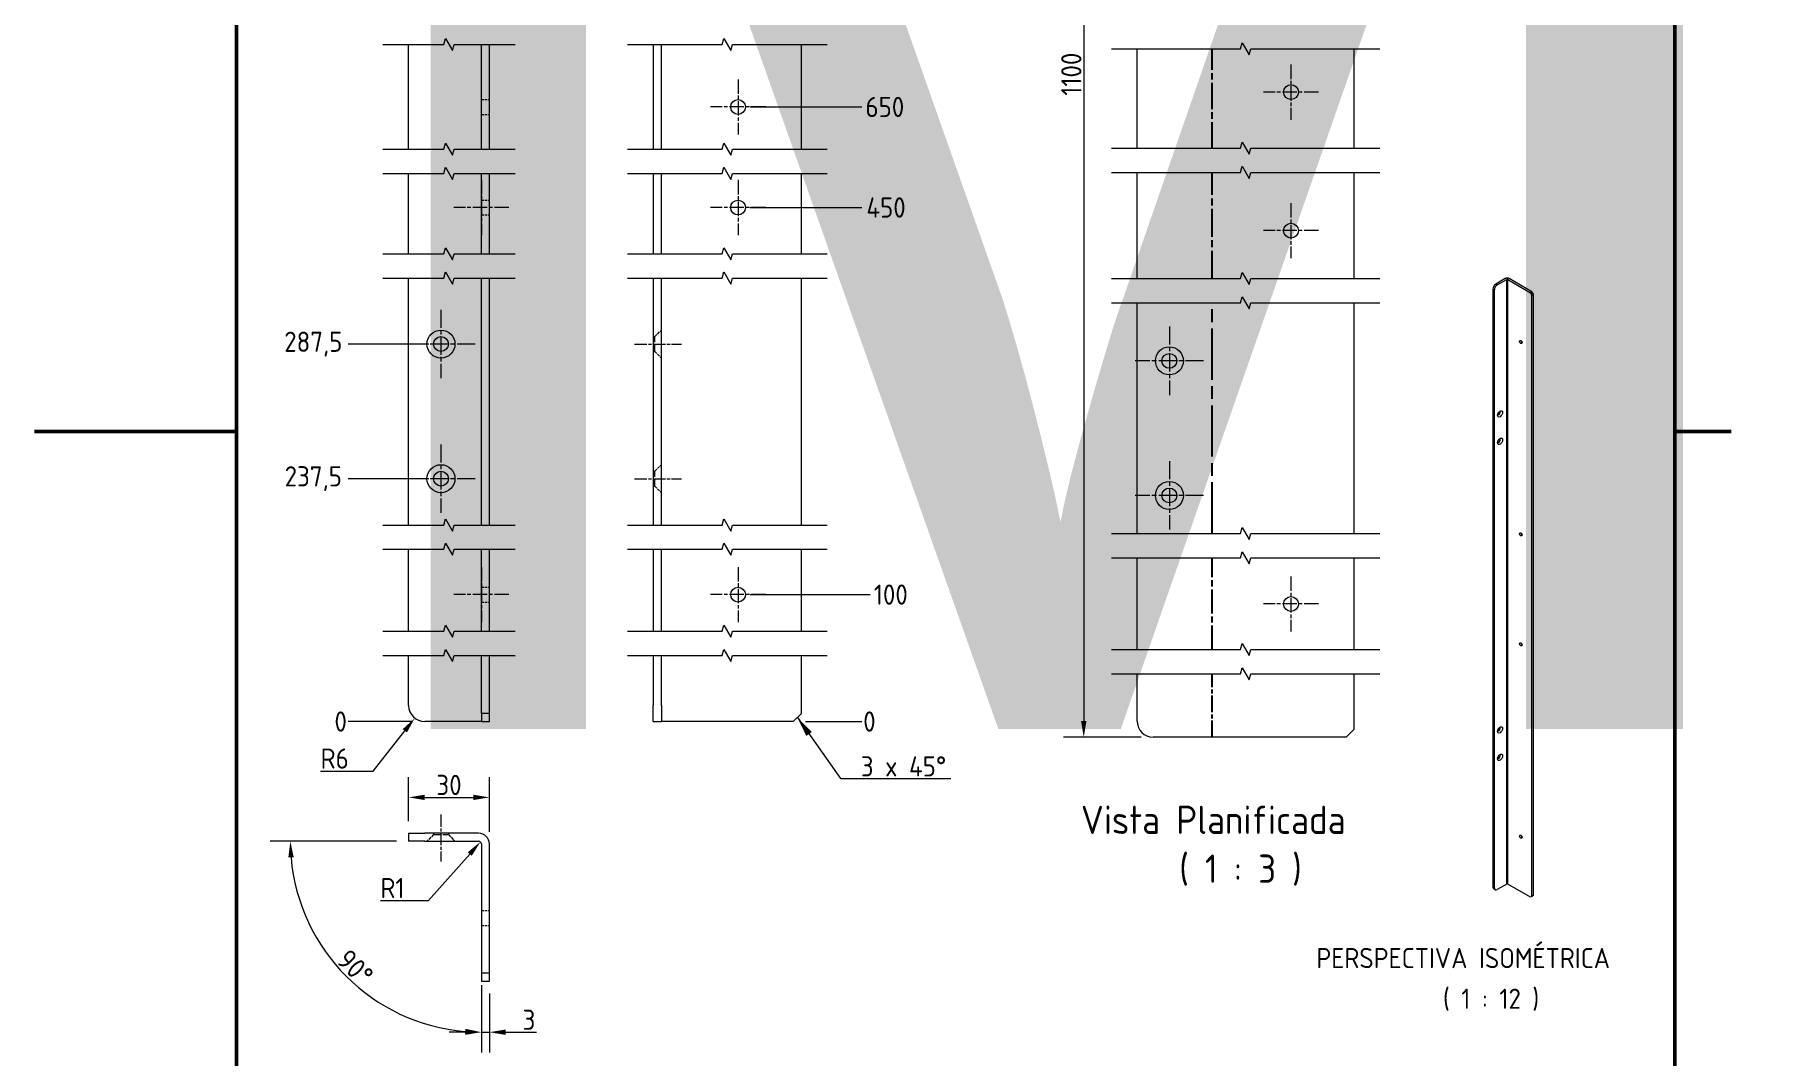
# Model space of a CAD drawing. Header units: millimetres. Extents: x 0 to 2286, y -63 to 1179.
# Drawn here: x 0 to 213.7, y 71.1 to 197.7 of the extents above; entities that cross this region are included whole.
import ezdxf
from ezdxf.enums import TextEntityAlignment as Align

# ---------------------------------------------------------------- set-up
doc = ezdxf.new("R2018")
doc.units = ezdxf.units.MM
doc.linetypes.add('CHAIN', pattern=[0.3543, 0.2362, -0.0295, 0.0591, -0.0295])
doc.linetypes.add('DASHED', pattern=[0.2068, 0.1655, -0.0413])
for name, color, linetype, lineweight, true_color in [('Borda A3_A4 (ABNT)', 7, 'Continuous', 50, 0x800000), ('Dimensão (ABNT)', 1, 'Continuous', 18, 0xff0000), ('Linha Corte (ABNT)', 1, 'Continuous', 18, 0xff0000), ('Símbolo (ABNT)', 1, 'Continuous', 18, 0xff0000)]:
    doc.layers.add(name, color=color, linetype=linetype, lineweight=lineweight, true_color=true_color)
for name, color, linetype, lineweight in [('Borda Título (ABNT)', 7, 'Continuous', 50), ('Hidden (ABNT)', 7, 'DASHED', 18), ('Linha de centro (ISO)', 7, 'CHAIN', 9), ('Linha de centro curva (ISO)', 7, 'CHAIN', 25), ('Marca de centro (ISO)', 7, 'Continuous', 9), ('Note (ABNT)', 7, 'Continuous', 18), ('Visible (ABNT)', 7, 'Continuous', 13)]:
    doc.layers.add(name, color=color, linetype=linetype, lineweight=lineweight)
doc.styles.get("Standard").update_dxf_attribs({"font": ''})
doc.styles.add('Texto 2.50 (ABNT)', font='isocp_IV50.ttf')
doc.styles.add('Texto 3.50 (ABNT)', font='isocp_IV50.ttf')
doc.styles.get('Standard').set_extended_font_data('ISOCP_IV50', italic=True)
doc.dimstyles.new('Padrão (ABNT)', dxfattribs={"dimtxt": 2.5, "dimasz": 2, "dimexe": 2.5, "dimexo": 1.5, "dimgap": 0.25, "dimtad": 1, "dimtoh": 1, "dimtxsty": 'Texto 2.50 (ABNT)', "dimcen": 0.09, "dimdle": 7.5, "dimclrd": 256, "dimclre": 256, "dimclrt": 7, "dimazin": 2, "dimtfac": 0.5, "dimtmove": 0, "dimatfit": 3, "dimfxl": 0, "dimtolj": 1, "dimtzin": 0, "dimlwd": -1, "dimlwe": -1, "dimarcsym": 0})
doc.dimstyles.new('Padrão (ABNT)$7', dxfattribs={"dimtxt": 2.5, "dimasz": 2.5, "dimexe": 2.5, "dimexo": 1.5, "dimgap": 0.25, "dimtad": 1, "dimtoh": 1, "dimtxsty": 'Texto 2.50 (ABNT)', "dimcen": 0.09, "dimdle": 7.5, "dimclrd": 256, "dimclre": 256, "dimclrt": 7, "dimazin": 2, "dimtfac": 0.5, "dimtmove": 0, "dimatfit": 3, "dimfxl": 0, "dimtolj": 1, "dimtzin": 0, "dimlwd": -1, "dimlwe": -1, "dimarcsym": 0})

# ---------------------------------------------------------------- blocks, each defined once
blk = doc.blocks.new('Bordas A4 ABNT')
at = {"layer": 'Borda A3_A4 (ABNT)'}
for p, q in [((25, 7), (25, 290)), ((203, 290), (203, 7)), ((0, 148.5), (25, 148.5)), ((210, 148.5), (203, 148.5))]:
    blk.add_line(p, q, dxfattribs=at)
at = {"layer": 'Borda Título (ABNT)', "color": 7, "lineweight": 30, "flags": 104}
blk.add_attdef('NÚMERO_DA_PEÇA', text='', height=5, dxfattribs=at).set_placement((30, 285), align=Align.MIDDLE_LEFT)
blk = doc.blocks.new('*D8')
at = {"layer": 'Defpoints', "color": 0, "transparency": 16777216}
for p in [(48.3, 114.61), (47.06, 113.03)]:
    blk.add_point(p, dxfattribs=at)
at = {"layer": 'Dimensão (ABNT)', "transparency": 16777216}
for p, q in [((41.9, 106.48), (45.83, 111.46)), ((35.4, 106.48), (41.9, 106.48))]:
    blk.add_line(p, q, dxfattribs=at)
blk.add_solid([(45.57, 111.67), (46.09, 111.26), (47.06, 113.03)], dxfattribs=at)
at = {"layer": 'Dimensão (ABNT)', "color": 7, "transparency": 16777216, "insert": (37.15, 108.03), "char_height": 2.5, "attachment_point": 5, "style": 'Texto 2.50 (ABNT)'}
blk.add_mtext('\\A1;R6', dxfattribs=at)
blk = doc.blocks.new('*D9')
at = {"layer": 'Defpoints', "color": 0, "transparency": 16777216}
for p in [(38.8, 142.68), (50.3, 142.68), (46.3, -1.7)]:
    blk.add_point(p, dxfattribs=at)
at = {"layer": 'Dimensão (ABNT)', "transparency": 16777216}
blk.add_line((48.8, 142.68), (38.8, 142.68), dxfattribs=at)
at = {"layer": 'Dimensão (ABNT)', "color": 7, "transparency": 16777216, "insert": (34.5, 142.68), "char_height": 2.5, "attachment_point": 5, "style": 'Texto 2.50 (ABNT)'}
blk.add_mtext('\\A1;237,5', dxfattribs=at)
blk = doc.blocks.new('*D10')
at = {"layer": 'Defpoints', "color": 0, "transparency": 16777216}
for p in [(38.8, 159.34), (50.3, 159.34), (46.3, -1.7)]:
    blk.add_point(p, dxfattribs=at)
at = {"layer": 'Dimensão (ABNT)', "transparency": 16777216}
blk.add_line((48.8, 159.34), (38.8, 159.34), dxfattribs=at)
at = {"layer": 'Dimensão (ABNT)', "color": 7, "transparency": 16777216, "insert": (34.5, 159.34), "char_height": 2.5, "attachment_point": 5, "style": 'Texto 2.50 (ABNT)'}
blk.add_mtext('\\A1;287,5', dxfattribs=at)
blk = doc.blocks.new('*D11')
at = {"layer": 'Defpoints', "color": 0, "transparency": 16777216}
for p in [(38.8, 206.57), (50.3, 206.57), (46.3, -1.7)]:
    blk.add_point(p, dxfattribs=at)
at = {"layer": 'Dimensão (ABNT)', "transparency": 16777216}
blk.add_line((48.8, 206.57), (38.8, 206.57), dxfattribs=at)
at = {"layer": 'Dimensão (ABNT)', "color": 7, "transparency": 16777216, "insert": (34.82, 206.57), "char_height": 2.5, "attachment_point": 5, "style": 'Texto 2.50 (ABNT)'}
blk.add_mtext('\\A1;812,5', dxfattribs=at)
blk = doc.blocks.new('*D12')
at = {"layer": 'Defpoints', "color": 0, "transparency": 16777216}
for p in [(38.8, 223.24), (50.3, 223.24), (46.3, -1.7)]:
    blk.add_point(p, dxfattribs=at)
at = {"layer": 'Dimensão (ABNT)', "transparency": 16777216}
blk.add_line((48.8, 223.24), (38.8, 223.24), dxfattribs=at)
at = {"layer": 'Dimensão (ABNT)', "color": 7, "transparency": 16777216, "insert": (34.54, 223.24), "char_height": 2.5, "attachment_point": 5, "style": 'Texto 2.50 (ABNT)'}
blk.add_mtext('\\A1;862,5', dxfattribs=at)
blk = doc.blocks.new('*D13')
at = {"layer": 'Defpoints', "color": 0, "transparency": 16777216}
for p in [(38.8, 250.66), (48.3, 250.66), (46.3, -1.7)]:
    blk.add_point(p, dxfattribs=at)
at = {"layer": 'Dimensão (ABNT)', "transparency": 16777216}
blk.add_line((46.8, 250.66), (38.8, 250.66), dxfattribs=at)
at = {"layer": 'Dimensão (ABNT)', "color": 7, "transparency": 16777216, "insert": (35.55, 250.66), "char_height": 2.5, "attachment_point": 5, "style": 'Texto 2.50 (ABNT)'}
blk.add_mtext('\\A1;1100', dxfattribs=at)
blk = doc.blocks.new('*D14')
at = {"layer": 'Defpoints', "color": 0, "transparency": 16777216}
for p in [(38.8, 112.61), (48.3, 112.61), (46.3, -1.7)]:
    blk.add_point(p, dxfattribs=at)
at = {"layer": 'Dimensão (ABNT)', "transparency": 16777216}
blk.add_line((46.8, 112.61), (38.8, 112.61), dxfattribs=at)
at = {"layer": 'Dimensão (ABNT)', "color": 7, "transparency": 16777216, "insert": (37.89, 112.61), "char_height": 2.5, "attachment_point": 5, "style": 'Texto 2.50 (ABNT)'}
blk.add_mtext('\\A1;0', dxfattribs=at)
blk = doc.blocks.new('*D15')
at = {"layer": 'Defpoints', "color": 0, "transparency": 16777216}
for p in [(46.3, 258.16), (46.3, 248.66), (46.3, -1.7)]:
    blk.add_point(p, dxfattribs=at)
at = {"layer": 'Dimensão (ABNT)', "transparency": 16777216}
blk.add_line((46.3, 250.16), (46.3, 258.16), dxfattribs=at)
at = {"layer": 'Dimensão (ABNT)', "color": 7, "transparency": 16777216, "insert": (46.3, 259.08), "char_height": 2.5, "attachment_point": 5, "rotation": 90, "style": 'Texto 2.50 (ABNT)'}
blk.add_mtext('\\A1;0', dxfattribs=at)
blk = doc.blocks.new('*D16')
at = {"layer": 'Defpoints', "color": 0, "transparency": 16777216}
for p in [(50.3, 258.16), (50.3, 223.24), (46.3, -1.7)]:
    blk.add_point(p, dxfattribs=at)
at = {"layer": 'Dimensão (ABNT)', "transparency": 16777216}
blk.add_line((50.3, 224.74), (50.3, 258.16), dxfattribs=at)
at = {"layer": 'Dimensão (ABNT)', "color": 7, "transparency": 16777216, "insert": (50.3, 259.77), "char_height": 2.5, "attachment_point": 5, "rotation": 90, "style": 'Texto 2.50 (ABNT)'}
blk.add_mtext('\\A1;12', dxfattribs=at)
blk = doc.blocks.new('*D17')
at = {"layer": 'Defpoints', "color": 0, "transparency": 16777216}
for p in [(56.3, 258.16), (56.3, 249.66), (46.3, -1.7)]:
    blk.add_point(p, dxfattribs=at)
at = {"layer": 'Dimensão (ABNT)', "transparency": 16777216}
blk.add_line((56.3, 251.16), (56.3, 258.16), dxfattribs=at)
at = {"layer": 'Dimensão (ABNT)', "color": 7, "transparency": 16777216, "insert": (56.3, 260.02), "char_height": 2.5, "attachment_point": 5, "rotation": 90, "style": 'Texto 2.50 (ABNT)'}
blk.add_mtext('\\A1;30', dxfattribs=at)
blk = doc.blocks.new('*D18')
at = {"layer": 'Defpoints', "color": 0, "transparency": 16777216}
for p in [(93.91, 112.61), (102.41, 112.61), (76.58, -1.7)]:
    blk.add_point(p, dxfattribs=at)
at = {"layer": 'Dimensão (ABNT)', "transparency": 16777216}
blk.add_line((95.41, 112.61), (102.41, 112.61), dxfattribs=at)
at = {"layer": 'Dimensão (ABNT)', "color": 7, "transparency": 16777216, "insert": (103.33, 112.61), "char_height": 2.5, "attachment_point": 5, "style": 'Texto 2.50 (ABNT)'}
blk.add_mtext('\\A1;0', dxfattribs=at)
blk = doc.blocks.new('*D19')
at = {"layer": 'Defpoints', "color": 0, "transparency": 16777216}
for p in [(87.08, 128.33), (103.41, 128.33), (76.58, -1.7)]:
    blk.add_point(p, dxfattribs=at)
at = {"layer": 'Dimensão (ABNT)', "transparency": 16777216}
blk.add_line((88.58, 128.33), (103.41, 128.33), dxfattribs=at)
at = {"layer": 'Dimensão (ABNT)', "color": 7, "transparency": 16777216, "insert": (105.98, 128.33), "char_height": 2.5, "attachment_point": 5, "style": 'Texto 2.50 (ABNT)'}
blk.add_mtext('\\A1;100', dxfattribs=at)
blk = doc.blocks.new('*D20')
at = {"layer": 'Defpoints', "color": 0, "transparency": 16777216}
for p in [(87.08, 176.25), (102.41, 176.25), (76.58, -1.7)]:
    blk.add_point(p, dxfattribs=at)
at = {"layer": 'Dimensão (ABNT)', "transparency": 16777216}
blk.add_line((88.58, 176.25), (102.41, 176.25), dxfattribs=at)
at = {"layer": 'Dimensão (ABNT)', "color": 7, "transparency": 16777216, "insert": (105.39, 176.25), "char_height": 2.5, "attachment_point": 5, "style": 'Texto 2.50 (ABNT)'}
blk.add_mtext('\\A1;450', dxfattribs=at)
blk = doc.blocks.new('*D21')
at = {"layer": 'Defpoints', "color": 0, "transparency": 16777216}
for p in [(87.08, 236.9), (103.41, 236.9), (76.58, -1.7)]:
    blk.add_point(p, dxfattribs=at)
at = {"layer": 'Dimensão (ABNT)', "transparency": 16777216}
blk.add_line((88.58, 236.9), (103.41, 236.9), dxfattribs=at)
at = {"layer": 'Dimensão (ABNT)', "color": 7, "transparency": 16777216, "insert": (106.93, 236.9), "char_height": 2.5, "attachment_point": 5, "style": 'Texto 2.50 (ABNT)'}
blk.add_mtext('\\A1;1000', dxfattribs=at)
blk = doc.blocks.new('*D22')
at = {"layer": 'Defpoints', "color": 0, "transparency": 16777216}
for p in [(93.91, 250.66), (102.41, 250.66), (76.58, -1.7)]:
    blk.add_point(p, dxfattribs=at)
at = {"layer": 'Dimensão (ABNT)', "transparency": 16777216}
blk.add_line((95.41, 250.66), (102.41, 250.66), dxfattribs=at)
at = {"layer": 'Dimensão (ABNT)', "color": 7, "transparency": 16777216, "insert": (105.66, 250.66), "char_height": 2.5, "attachment_point": 5, "style": 'Texto 2.50 (ABNT)'}
blk.add_mtext('\\A1;1100', dxfattribs=at)
blk = doc.blocks.new('*D23')
at = {"layer": 'Defpoints', "color": 0, "transparency": 16777216}
for p in [(76.58, 258.69), (76.58, 250.66), (76.58, -1.7)]:
    blk.add_point(p, dxfattribs=at)
at = {"layer": 'Dimensão (ABNT)', "transparency": 16777216}
blk.add_line((76.58, 252.16), (76.58, 258.69), dxfattribs=at)
at = {"layer": 'Dimensão (ABNT)', "color": 7, "transparency": 16777216, "insert": (76.58, 259.6), "char_height": 2.5, "attachment_point": 5, "rotation": 90, "style": 'Texto 2.50 (ABNT)'}
blk.add_mtext('\\A1;0', dxfattribs=at)
blk = doc.blocks.new('*D24')
at = {"layer": 'Defpoints', "color": 0, "transparency": 16777216}
for p in [(94.91, 258.16), (94.91, 249.66), (76.58, -1.7)]:
    blk.add_point(p, dxfattribs=at)
at = {"layer": 'Dimensão (ABNT)', "transparency": 16777216}
blk.add_line((94.91, 251.16), (94.91, 258.16), dxfattribs=at)
at = {"layer": 'Dimensão (ABNT)', "color": 7, "transparency": 16777216, "insert": (94.91, 260.04), "char_height": 2.5, "attachment_point": 5, "rotation": 90, "style": 'Texto 2.50 (ABNT)'}
blk.add_mtext('\\A1;55', dxfattribs=at)
blk = doc.blocks.new('*D25')
at = {"layer": 'Defpoints', "color": 0, "transparency": 16777216}
for p in [(87.08, 256.79), (87.08, 236.9), (76.58, -1.7)]:
    blk.add_point(p, dxfattribs=at)
at = {"layer": 'Dimensão (ABNT)', "transparency": 16777216}
blk.add_line((87.08, 238.4), (87.08, 256.79), dxfattribs=at)
at = {"layer": 'Dimensão (ABNT)', "color": 7, "transparency": 16777216, "insert": (87.08, 259.81), "char_height": 2.5, "attachment_point": 5, "rotation": 90, "style": 'Texto 2.50 (ABNT)'}
blk.add_mtext('\\A1;31,5', dxfattribs=at)
blk = doc.blocks.new('*D27')
at = {"layer": 'Defpoints', "color": 0, "transparency": 16777216}
for p in [(138.46, 250.49), (129.86, 110.67), (138.46, 110.67)]:
    blk.add_point(p, dxfattribs=at)
at = {"layer": 'Dimensão (ABNT)', "transparency": 16777216}
for p, q in [((136.96, 250.49), (127.36, 250.49)), ((129.86, 248.49), (129.86, 112.67)), ((136.96, 110.67), (127.36, 110.67))]:
    blk.add_line(p, q, dxfattribs=at)
for points in [[(129.53, 248.49), (130.19, 248.49), (129.86, 250.49)], [(129.53, 112.67), (130.19, 112.67), (129.86, 110.67)]]:
    blk.add_solid(points, dxfattribs=at)
at = {"layer": 'Dimensão (ABNT)', "color": 7, "transparency": 16777216, "insert": (128.32, 192.76), "char_height": 2.5, "attachment_point": 5, "rotation": 90, "style": 'Texto 2.50 (ABNT)'}
blk.add_mtext('\\A1;1100', dxfattribs=at)
blk = doc.blocks.new('*D28')
at = {"layer": 'Defpoints', "color": 0, "transparency": 16777216}
for p in [(46.3, 97.79), (55.3, 97.79), (34.83, 85.97), (55.3, 81.46)]:
    blk.add_point(p, dxfattribs=at)
at = {"layer": 'Dimensão (ABNT)', "transparency": 16777216}
for p, q in [((44.8, 97.79), (29.16, 97.79)), ((55.3, 79.96), (55.3, 71.65))]:
    blk.add_line(p, q, dxfattribs=at)
blk.add_arc((55.3, 97.79), 23.64, 184.8489, 265.1511, dxfattribs=at)
for points in [[(31.41, 95.78), (32.08, 95.81), (31.66, 97.79)], [(53.32, 74.57), (53.29, 73.9), (55.3, 74.15)]]:
    blk.add_solid(points, dxfattribs=at)
at = {"layer": 'Dimensão (ABNT)', "color": 7, "transparency": 16777216, "insert": (39.68, 82.17), "char_height": 2.5, "attachment_point": 5, "rotation": 315, "style": 'Texto 2.50 (ABNT)'}
blk.add_mtext('\\A1;90°', dxfattribs=at)
blk = doc.blocks.new('*D29')
at = {"layer": 'Defpoints', "color": 0, "transparency": 16777216}
for p in [(54.97, 97.46), (55.19, 97.71)]:
    blk.add_point(p, dxfattribs=at)
at = {"layer": 'Dimensão (ABNT)', "transparency": 16777216}
for p, q in [((48.77, 90.46), (53.86, 96.21)), ((42.81, 90.46), (48.77, 90.46))]:
    blk.add_line(p, q, dxfattribs=at)
blk.add_solid([(53.61, 96.43), (54.11, 95.99), (55.19, 97.71)], dxfattribs=at)
at = {"layer": 'Dimensão (ABNT)', "color": 7, "transparency": 16777216, "insert": (44.3, 92), "char_height": 2.5, "attachment_point": 5, "style": 'Texto 2.50 (ABNT)'}
blk.add_mtext('\\A1;R1', dxfattribs=at)
blk = doc.blocks.new('*D30')
at = {"layer": 'Defpoints', "color": 0, "transparency": 16777216}
for p in [(56.3, 103.22), (46.3, 98.79), (56.3, 97.46)]:
    blk.add_point(p, dxfattribs=at)
at = {"layer": 'Dimensão (ABNT)', "transparency": 16777216}
for p, q in [((46.3, 100.29), (46.3, 105.72)), ((56.3, 98.96), (56.3, 105.72)), ((48.3, 103.22), (54.3, 103.22))]:
    blk.add_line(p, q, dxfattribs=at)
for points in [[(48.3, 103.55), (48.3, 102.89), (46.3, 103.22)], [(54.3, 103.55), (54.3, 102.89), (56.3, 103.22)]]:
    blk.add_solid(points, dxfattribs=at)
at = {"layer": 'Dimensão (ABNT)', "color": 7, "transparency": 16777216, "insert": (51.3, 104.76), "char_height": 2.5, "attachment_point": 5, "style": 'Texto 2.50 (ABNT)'}
blk.add_mtext('\\A1;30', dxfattribs=at)
blk = doc.blocks.new('*D31')
at = {"layer": 'Defpoints', "color": 0, "transparency": 16777216}
for p in [(55.3, 80.46), (56.3, 80.46), (56.3, 74.15)]:
    blk.add_point(p, dxfattribs=at)
at = {"layer": 'Dimensão (ABNT)', "transparency": 16777216}
for p, q in [((55.3, 78.96), (55.3, 71.65)), ((56.3, 78.96), (56.3, 71.65)), ((53.3, 74.15), (51.3, 74.15)), ((55.3, 74.15), (56.3, 74.15)), ((58.3, 74.15), (62.11, 74.15))]:
    blk.add_line(p, q, dxfattribs=at)
for points in [[(53.3, 74.48), (53.3, 73.82), (55.3, 74.15)], [(58.3, 74.48), (58.3, 73.82), (56.3, 74.15)]]:
    blk.add_solid(points, dxfattribs=at)
at = {"layer": 'Dimensão (ABNT)', "color": 7, "transparency": 16777216, "insert": (61.2, 75.69), "char_height": 2.5, "attachment_point": 5, "style": 'Texto 2.50 (ABNT)'}
blk.add_mtext('\\A1;3', dxfattribs=at)
blk = doc.blocks.new('*D34')
at = {"layer": 'Defpoints', "color": 0, "transparency": 16777216}
for p in [(87.08, 188.7), (102.41, 188.7), (76.58, -1.7)]:
    blk.add_point(p, dxfattribs=at)
at = {"layer": 'Dimensão (ABNT)', "transparency": 16777216}
blk.add_line((88.58, 188.7), (102.41, 188.7), dxfattribs=at)
at = {"layer": 'Dimensão (ABNT)', "color": 7, "transparency": 16777216, "insert": (105.24, 188.7), "char_height": 2.5, "attachment_point": 5, "style": 'Texto 2.50 (ABNT)'}
blk.add_mtext('\\A1;650', dxfattribs=at)

msp = doc.modelspace()

# ---------------------------------------------------------------- linework, layer by layer
at = {"layer": 'Hidden (ABNT)', "ltscale": 1.903676}
for p, q in [((55.3014, 189.6188), (56.3014, 189.6188)), ((55.3014, 187.7855), (56.3014, 187.7855)), ((55.3014, 177.1662), (56.3014, 177.1662)), ((55.3014, 175.3329), (56.3014, 175.3329)), ((55.3014, 129.2438), (56.3014, 129.2438)), ((55.3014, 127.4105), (56.3014, 127.4105)), ((55.3014, 89.2063), (56.3014, 89.2063)), ((55.3014, 87.373), (56.3014, 87.373))]:
    msp.add_line(p, q, dxfattribs=at)
at = {"layer": 'Hidden (ABNT)', "ltscale": 2.198649}
for p, q in [((76.7608, 160.2613), (77.5775, 161.0779)), ((76.7608, 158.4279), (77.5775, 157.6113)), ((76.7608, 143.5946), (77.5775, 144.4113)), ((76.7608, 141.7613), (77.5775, 140.9446)), ((49.3847, 98.6063), (48.568, 97.7896)), ((51.218, 98.6063), (52.0347, 97.7896))]:
    msp.add_line(p, q, dxfattribs=at)
at = {"layer": 'Hidden (ABNT)', "ltscale": 0.348926}
for p, q in [((76.5775, 160.2613), (76.7608, 160.2613)), ((76.5775, 158.4279), (76.7608, 158.4279)), ((76.5775, 143.5946), (76.7608, 143.5946)), ((76.5775, 141.7613), (76.7608, 141.7613)), ((49.3847, 98.7896), (49.3847, 98.6063)), ((51.218, 98.7896), (51.218, 98.6063))]:
    msp.add_line(p, q, dxfattribs=at)
at = {"layer": 'Hidden (ABNT)', "ltscale": 5.48238}
for p, q in [((76.7608, 158.4279), (76.7608, 160.2613)), ((76.7608, 141.7613), (76.7608, 143.5946)), ((49.3847, 98.6063), (51.218, 98.6063))]:
    msp.add_line(p, q, dxfattribs=at)
at = {"layer": 'Linha Corte (ABNT)', "flags": 128}
for points in [[(43.1264, 196.428), (50.6674, 196.428), (50.8684, 197.178), (51.7344, 195.678), (51.9353, 196.428), (59.4764, 196.428)], [(73.4025, 196.428), (85.1102, 196.428), (85.3112, 197.178), (86.1772, 195.678), (86.3782, 196.428), (98.0858, 196.428)], [(133.2846, 195.9069), (149.2663, 195.9069), (149.4673, 196.6569), (150.3333, 195.1569), (150.5343, 195.9069), (166.516, 195.9069)], [(43.1264, 183.48), (50.6674, 183.48), (50.8684, 184.23), (51.7344, 182.73), (51.9353, 183.48), (59.4764, 183.48)], [(73.4025, 183.48), (85.1102, 183.48), (85.3112, 184.23), (86.1772, 182.73), (86.3782, 183.48), (98.0858, 183.48)], [(133.2846, 183.6028), (149.2663, 183.6028), (149.4673, 184.3528), (150.3333, 182.8528), (150.5343, 183.6028), (166.516, 183.6028)], [(43.1264, 180.48), (50.6674, 180.48), (50.8684, 181.23), (51.7344, 179.73), (51.9353, 180.48), (59.4764, 180.48)], [(73.4025, 180.48), (85.1102, 180.48), (85.3112, 181.23), (86.1772, 179.73), (86.3782, 180.48), (98.0858, 180.48)], [(133.2846, 180.6028), (149.2663, 180.6028), (149.4673, 181.3528), (150.3333, 179.8528), (150.5343, 180.6028), (166.516, 180.6028)], [(43.1264, 170.5179), (50.6674, 170.5179), (50.8684, 171.2679), (51.7344, 169.7679), (51.9353, 170.5179), (59.4764, 170.5179)], [(73.4025, 170.5179), (85.1102, 170.5179), (85.3112, 171.2679), (86.1772, 169.7679), (86.3782, 170.5179), (98.0858, 170.5179)], [(43.1264, 167.5179), (50.6674, 167.5179), (50.8684, 168.2679), (51.7344, 166.7679), (51.9353, 167.5179), (59.4764, 167.5179)], [(73.4025, 167.5179), (85.1102, 167.5179), (85.3112, 168.2679), (86.1772, 166.7679), (86.3782, 167.5179), (98.0858, 167.5179)], [(133.2846, 167.4513), (149.2663, 167.4513), (149.4673, 168.2013), (150.3333, 166.7013), (150.5343, 167.4513), (166.516, 167.4513)], [(133.2846, 164.4513), (149.2663, 164.4513), (149.4673, 165.2013), (150.3333, 163.7013), (150.5343, 164.4513), (166.516, 164.4513)], [(43.1264, 136.9434), (50.6674, 136.9434), (50.8684, 137.6934), (51.7344, 136.1934), (51.9353, 136.9434), (59.4764, 136.9434)], [(73.4025, 136.9434), (85.1102, 136.9434), (85.3112, 137.6934), (86.1772, 136.1934), (86.3782, 136.9434), (98.0858, 136.9434)], [(43.1264, 133.9434), (50.6674, 133.9434), (50.8684, 134.6934), (51.7344, 133.1934), (51.9353, 133.9434), (59.4764, 133.9434)], [(73.4025, 133.9434), (85.1102, 133.9434), (85.3112, 134.6934), (86.1772, 133.1934), (86.3782, 133.9434), (98.0858, 133.9434)], [(133.2846, 135.8849), (149.2663, 135.8849), (149.4673, 136.6349), (150.3333, 135.1349), (150.5343, 135.8849), (166.516, 135.8849)], [(133.2846, 132.8849), (149.2663, 132.8849), (149.4673, 133.6349), (150.3333, 132.1349), (150.5343, 132.8849), (166.516, 132.8849)], [(43.1264, 123.7887), (50.6674, 123.7887), (50.8684, 124.5387), (51.7344, 123.0387), (51.9353, 123.7887), (59.4764, 123.7887)], [(73.4025, 123.7887), (85.1102, 123.7887), (85.3112, 124.5387), (86.1772, 123.0387), (86.3782, 123.7887), (98.0858, 123.7887)], [(133.2846, 121.5203), (149.2663, 121.5203), (149.4673, 122.2703), (150.3333, 120.7703), (150.5343, 121.5203), (166.516, 121.5203)], [(43.1264, 120.7887), (50.6674, 120.7887), (50.8684, 121.5387), (51.7344, 120.0387), (51.9353, 120.7887), (59.4764, 120.7887)], [(73.4025, 120.7887), (85.1102, 120.7887), (85.3112, 121.5387), (86.1772, 120.0387), (86.3782, 120.7887), (98.0858, 120.7887)], [(133.2846, 118.5203), (149.2663, 118.5203), (149.4673, 119.2703), (150.3333, 117.7703), (150.5343, 118.5203), (166.516, 118.5203)]]:
    msp.add_lwpolyline(points, dxfattribs=at)
at = {"layer": 'Linha de centro (ISO)', "ltscale": 6.463423}
for p, q in [((74.2608, 159.3446), (80.0775, 159.3446)), ((74.2608, 142.6779), (80.0775, 142.6779)), ((50.3014, 101.1063), (50.3014, 95.2896))]:
    msp.add_line(p, q, dxfattribs=at)
at = {"layer": 'Linha de centro curva (ISO)', "ltscale": 13.672273}
msp.add_line((145.7336, 183.6028), (145.7336, 195.9069), dxfattribs=at)
at = {"layer": 'Linha de centro curva (ISO)', "ltscale": 14.613998}
msp.add_line((145.7336, 167.4513), (145.7336, 180.6028), dxfattribs=at)
at = {"layer": 'Linha de centro curva (ISO)', "ltscale": 26.875822}
msp.add_line((145.7336, 135.8849), (145.7336, 164.4513), dxfattribs=at)
at = {"layer": 'Linha de centro curva (ISO)', "ltscale": 12.628338}
msp.add_line((145.7336, 121.5203), (145.7336, 132.8849), dxfattribs=at)
at = {"layer": 'Linha de centro curva (ISO)', "ltscale": 8.72301}
msp.add_line((145.7336, 110.6702), (145.7336, 118.5203), dxfattribs=at)
at = {"layer": 'Marca de centro (ISO)', "linetype": 'CHAIN', "ltscale": 7.593151}
for p, q in [((155.5077, 193.9548), (155.5077, 187.1214)), ((87.0775, 192.1188), (87.0775, 185.2855)), ((158.9243, 190.5381), (152.091, 190.5381)), ((90.4942, 188.7022), (83.6608, 188.7022)), ((55.3014, 179.6662), (55.3014, 172.8329)), ((87.0775, 179.6662), (87.0775, 172.8329)), ((58.718, 176.2495), (51.8847, 176.2495)), ((90.4942, 176.2495), (83.6608, 176.2495)), ((155.5077, 176.8028), (155.5077, 169.9695)), ((158.9243, 173.3861), (152.091, 173.3861)), ((55.3014, 131.7438), (55.3014, 124.9105)), ((87.0775, 131.7438), (87.0775, 124.9105)), ((155.5077, 130.5834), (155.5077, 123.7501)), ((58.718, 128.3272), (51.8847, 128.3272)), ((90.4942, 128.3272), (83.6608, 128.3272)), ((158.9243, 127.1667), (152.091, 127.1667))]:
    msp.add_line(p, q, dxfattribs=at)
at = {"layer": 'Marca de centro (ISO)', "linetype": 'CHAIN', "ltscale": 9.408123}
for p, q in [((50.3014, 163.5779), (50.3014, 155.1113)), ((140.4596, 161.5009), (140.4596, 153.0342)), ((54.5347, 159.3446), (46.068, 159.3446)), ((144.6929, 157.2675), (136.2263, 157.2675)), ((50.3014, 146.9113), (50.3014, 138.4446)), ((140.4596, 144.8342), (140.4596, 136.3675)), ((54.5347, 142.6779), (46.068, 142.6779)), ((144.6929, 140.6009), (136.2263, 140.6009))]:
    msp.add_line(p, q, dxfattribs=at)
at = {"layer": 'Visible (ABNT)'}
for p, q in [((46.3014, 183.48), (46.3014, 196.428)), ((55.3014, 183.48), (55.3014, 196.428)), ((56.3014, 183.48), (56.3014, 196.428)), ((76.5775, 196.428), (76.5775, 183.48)), ((77.5775, 183.48), (77.5775, 196.428)), ((94.9108, 183.48), (94.9108, 196.428)), ((136.4596, 183.6028), (136.4596, 195.9069)), ((163.341, 183.6028), (163.341, 195.9069)), ((46.3014, 170.5179), (46.3014, 180.48)), ((55.3014, 170.5179), (55.3014, 180.48)), ((56.3014, 170.5179), (56.3014, 180.48)), ((76.5775, 180.48), (76.5775, 170.5179)), ((77.5775, 170.5179), (77.5775, 180.48)), ((94.9108, 170.5179), (94.9108, 180.48)), ((136.4596, 167.4513), (136.4596, 180.6028)), ((163.341, 167.4513), (163.341, 180.6028)), ((46.3014, 136.9434), (46.3014, 167.5179)), ((55.3014, 136.9434), (55.3014, 167.5179)), ((56.3014, 136.9434), (56.3014, 167.5179)), ((76.5775, 167.5179), (76.5775, 136.9434)), ((77.5775, 136.9434), (77.5775, 167.5179)), ((94.9108, 136.9434), (94.9108, 167.5179)), ((182.0314, 167.4416), (180.8529, 166.7612)), ((181.0297, 166.6592), (180.8529, 166.7612)), ((181.0297, 166.6592), (182.2082, 167.3396)), ((182.2082, 92.494), (182.2082, 167.3396)), ((182.3261, 167.3396), (185.1545, 165.7066)), ((182.3261, 92.494), (182.3261, 167.3396)), ((185.3313, 165.8086), (182.5028, 167.4416)), ((180.4994, 166.1488), (180.4994, 92.1198)), ((180.4994, 166.1488), (180.6761, 166.0468)), ((180.6761, 92.0178), (180.6761, 166.0468)), ((185.3313, 165.8086), (185.1545, 165.7066)), ((185.1545, 165.7066), (185.3313, 165.4004)), ((185.508, 165.5025), (185.3313, 165.8086)), ((185.3313, 165.4004), (185.508, 165.5025)), ((185.3313, 90.9631), (185.3313, 165.4004)), ((185.508, 91.0652), (185.508, 165.5025)), ((136.4596, 135.8849), (136.4596, 164.4513)), ((163.341, 135.8849), (163.341, 164.4513)), ((46.3014, 123.7887), (46.3014, 133.9434)), ((55.3014, 123.7887), (55.3014, 133.9434)), ((56.3014, 123.7887), (56.3014, 133.9434)), ((76.5775, 133.9434), (76.5775, 123.7887)), ((77.5775, 123.7887), (77.5775, 133.9434)), ((94.9108, 123.7887), (94.9108, 133.9434)), ((136.4596, 121.5203), (136.4596, 132.8849)), ((163.341, 121.5203), (163.341, 132.8849)), ((46.3014, 114.6063), (46.3014, 120.7887)), ((55.3014, 113.6063), (55.3014, 120.7887)), ((56.3014, 113.6063), (56.3014, 120.7887)), ((76.5775, 120.7887), (76.5775, 114.6063)), ((77.5775, 114.6063), (77.5775, 120.7887)), ((94.9108, 113.6063), (94.9108, 120.7887)), ((136.4596, 112.6702), (136.4596, 118.5203)), ((163.341, 111.6702), (163.341, 118.5203)), ((55.3014, 113.6063), (55.3014, 112.6063)), ((56.3014, 113.6063), (55.3014, 113.6063)), ((56.3014, 112.6063), (56.3014, 113.6063)), ((76.5775, 112.6063), (76.5775, 114.6063)), ((77.5775, 114.6063), (77.5775, 112.6063)), ((94.9108, 113.6063), (93.9108, 112.6063)), ((54.968, 112.6063), (48.3014, 112.6063)), ((55.3014, 112.6063), (54.968, 112.6063)), ((55.3014, 112.6063), (56.3014, 112.6063)), ((76.5775, 112.6063), (77.5775, 112.6063)), ((77.9108, 112.6063), (77.5775, 112.6063)), ((93.9108, 112.6063), (77.9108, 112.6063)), ((163.341, 111.6702), (162.341, 110.6702)), ((162.341, 110.6702), (138.4596, 110.6702)), ((46.3014, 98.7896), (46.3014, 97.7896)), ((46.3014, 98.7896), (48.3014, 98.7896)), ((54.968, 98.7896), (48.3014, 98.7896)), ((48.3014, 97.7896), (46.3014, 97.7896)), ((48.3014, 97.7896), (54.968, 97.7896)), ((55.3014, 97.4563), (55.3014, 81.4563)), ((56.3014, 81.4563), (56.3014, 97.4563)), ((180.6761, 92.0178), (180.4994, 92.1198)), ((182.2082, 92.494), (181.0297, 91.8136)), ((185.1545, 90.8611), (182.3261, 92.494)), ((180.7797, 91.7889), (180.6029, 91.8909)), ((185.3313, 90.9631), (185.1545, 90.8611)), ((185.508, 91.0652), (185.3313, 90.9631)), ((55.3014, 81.4563), (55.3014, 80.4563)), ((56.3014, 81.4563), (55.3014, 81.4563)), ((56.3014, 80.4563), (56.3014, 81.4563)), ((55.3014, 80.4563), (56.3014, 80.4563))]:
    msp.add_line(p, q, dxfattribs=at)
for centre, radius in [((155.5077, 190.5381), 0.9167), ((87.0775, 188.7022), 0.9167), ((87.0775, 176.2495), 0.9167), ((155.5077, 173.3861), 0.9167), ((50.3014, 159.3446), 1.7333), ((50.3014, 159.3446), 0.9167), ((140.4596, 157.2675), 1.7333), ((140.4596, 157.2675), 0.9167), ((50.3014, 142.6779), 1.7333), ((50.3014, 142.6779), 0.9167), ((140.4596, 140.6009), 1.7333), ((140.4596, 140.6009), 0.9167), ((87.0775, 128.3272), 0.9167), ((155.5077, 127.1667), 0.9167)]:
    msp.add_circle(centre, radius, dxfattribs=at)
for centre, radius, start, end in [((48.3014, 114.6063), 2, 180, 270), ((138.4596, 112.6702), 2, 180, 270), ((54.968, 97.4563), 1.3333, 0, 90), ((54.968, 97.4563), 0.3333, 0, 90)]:
    msp.add_arc(centre, radius, start, end, dxfattribs=at)
for centre, major_axis, start_param, end_param in [((180.8529, 166.353), (-0.25, -0.433), 3.92699082, 5.49778714), ((182.2671, 167.3055), (-0.3333, 0), 3.92699082, 5.49778714), ((182.2671, 167.3055), (0.0833, 0), 0.78539816, 2.35619449), ((181.0297, 166.2509), (0.25, 0.433), 0.78539816, 2.35619449), ((184.1233, 159.7019), (0.1146, -0.1985), 4.02261398, 5.40216398), ((181.2389, 150.7868), (-0.1146, -0.1985), 5.88024718, 9.82771609), ((181.2065, 150.8055), (-0.1146, -0.1985), 0.14189705, 2.9996956), ((181.2389, 147.3847), (-0.1146, -0.1985), 5.88024718, 9.82771609), ((181.2065, 147.4034), (-0.1146, -0.1985), 0.14189705, 2.9996956), ((184.1233, 135.8874), (0.1146, -0.1985), 4.02261398, 5.40216398), ((184.1233, 122.2792), (0.1146, -0.1985), 4.02261398, 5.40216398), ((181.2389, 111.663), (-0.1146, -0.1985), 5.88024718, 9.82771609), ((181.2065, 111.6817), (-0.1146, -0.1985), 0.14189705, 2.9996956), ((181.2389, 108.2609), (-0.1146, -0.1985), 5.88024718, 9.82771609), ((181.2065, 108.2796), (-0.1146, -0.1985), 0.14189705, 2.9996956), ((184.1233, 98.4647), (0.1146, -0.1985), 4.02261398, 5.40216398), ((180.8529, 92.3239), (-0.25, -0.433), 5.49778714, 6.28318531), ((181.0297, 92.2219), (-0.25, -0.433), 5.49778714, 7.06858347), ((182.2671, 92.46), (-0.0833, 0), 3.92699082, 5.49778714)]:
    msp.add_ellipse(centre, major_axis=major_axis, ratio=0.57735027, start_param=start_param, end_param=end_param, dxfattribs=at)
for centre, major_axis in [((183.9465, 159.5999), (-0.1146, 0.1985)), ((181.3833, 150.7035), (0.2167, 0.3753)), ((181.3833, 147.3014), (0.2167, 0.3753)), ((183.9465, 135.7854), (-0.1146, 0.1985)), ((183.9465, 122.1771), (-0.1146, 0.1985)), ((181.3833, 111.5797), (0.2167, 0.3753)), ((181.3833, 108.1776), (0.2167, 0.3753)), ((183.9465, 98.3626), (-0.1146, 0.1985))]:
    msp.add_ellipse(centre, major_axis=major_axis, ratio=0.57735027, dxfattribs=at)

# ---------------------------------------------------------------- block references
ref = msp.add_blockref('Bordas A4 ABNT', (0, 0))
lines = msp.add_mtext('MD03-011-0808-0011', dxfattribs={"layer": 'Borda Título (ABNT)', "color": 7, "insert": (30, 285), "char_height": 173.306316, "attachment_point": 1})
ref.add_attrib('NÚMERO_DA_PEÇA', '', (30, 285), dxfattribs={"flags": 104}).embed_mtext(lines)

# ---------------------------------------------------------------- texts
at = {"layer": 'Note (ABNT)', "color": 7, "attachment_point": 7}
for s, insert, char_height, style in [('Vista Planificada', (129.51, 98.6938), 3.5, 'Texto 3.50 (ABNT)'), ('( 1 : 3 )', (141.6787, 92.2946), 3.5, 'Texto 3.50 (ABNT)'), ('PERSPECTIVA ISOMÉTRICA', (158.6512, 82.0726), 2.5, 'Texto 2.50 (ABNT)'), ('( 1 : 12 )', (174.3219, 76.7995), 2.5, 'Texto 2.50 (ABNT)')]:
    msp.add_mtext(s, dxfattribs=dict(at, insert=insert, char_height=char_height, style=style))
at = {"layer": 'Símbolo (ABNT)', "color": 7, "insert": (102.2679, 105.8148), "char_height": 2.5, "attachment_point": 7, "style": 'Texto 2.50 (ABNT)'}
msp.add_mtext('3 x 45°', dxfattribs=at)

# ---------------------------------------------------------------- dimensions: what is measured, and where the dimension line sits
at = {"layer": 'Dimensão (ABNT)'}
for feature_location, offset, dtype, origin, text, picture, middle in [((87.0775, 236.9027), (0, 19.8916), 1, (76.5775, -1.6978), '31,5', '*D25', (87.0775, 259.8108)), ((56.3014, 249.6648), (0, 8.5), 1, (46.3014, -1.6978), '30', '*D17', (56.3014, 260.0219)), ((50.3014, 223.237), (0, 34.9278), 1, (46.3014, -1.6978), '12', '*D16', (50.3014, 259.7675)), ((94.9108, 249.6648), (0, 8.5), 1, (76.5775, -1.6978), '55', '*D24', (94.9108, 260.0358)), ((46.3014, 248.6648), (0, 9.5), 1, (46.3014, -1.6978), '0', '*D15', (46.3014, 259.0809)), ((76.5775, 250.6648), (0, 8.0227), 1, (76.5775, -1.6978), '0', '*D23', (76.5775, 259.6037)), ((48.3014, 250.6648), (-9.5, 0), 0, (46.3014, -1.6978), '1100', '*D13', (35.5527, 250.6648)), ((93.9108, 250.6648), (8.5, 0), 0, (76.5775, -1.6978), '1100', '*D22', (105.6596, 250.6648)), ((87.0775, 236.9027), (16.3333, 0), 0, (76.5775, -1.6978), '1000', '*D21', (106.9325, 236.9027)), ((50.3014, 223.237), (-11.5, 0), 0, (46.3014, -1.6978), '862,5', '*D12', (34.5432, 223.237)), ((50.3014, 206.5703), (-11.5, 0), 0, (46.3014, -1.6978), '812,5', '*D11', (34.8162, 206.5703)), ((87.0775, 188.7022), (15.3333, 0), 0, (76.5775, -1.6978), '650', '*D34', (105.2367, 188.7022)), ((87.0775, 176.2495), (15.3333, 0), 0, (76.5775, -1.6978), '450', '*D20', (105.3922, 176.2495)), ((50.3014, 159.3446), (-11.5, 0), 0, (46.3014, -1.6978), '287,5', '*D10', (34.4951, 159.3446)), ((50.3014, 142.6779), (-11.5, 0), 0, (46.3014, -1.6978), '237,5', '*D9', (34.4951, 142.6779)), ((87.0775, 128.3272), (16.3333, 0), 0, (76.5775, -1.6978), '100', '*D19', (105.9777, 128.3272)), ((48.3014, 112.6063), (-9.5, 0), 0, (46.3014, -1.6978), '0', '*D14', (37.8852, 112.6063)), ((93.9108, 112.6063), (8.5, 0), 0, (76.5775, -1.6978), '0', '*D18', (103.327, 112.6063))]:
    dim = msp.add_ordinate_dim(feature_location=feature_location, offset=offset, dtype=dtype, origin=origin, text=text, dimstyle='Padrão (ABNT)', override={"dimgap": 0.25, "dimtad": 0, "dimdec": 2, "dimlfac": 3, "dimtol": 0, "dimlim": 0, "dimtp": 0, "dimtm": 0, "dimtdec": 2}, dxfattribs=at)
    dim.commit()
    dim.dimension.update_dxf_attribs({"geometry": picture, "text_midpoint": middle})
dim = msp.add_linear_dim(base=(129.8598, 110.6702), p1=(138.4596, 250.4863), p2=(138.4596, 110.6702), angle=270, text='1100', dimstyle='Padrão (ABNT)', override={"dimgap": 0.25, "dimtoh": 0, "dimdec": 2, "dimlfac": 7.867481, "dimtol": 0, "dimlim": 0, "dimtp": 0, "dimtm": 0, "dimtdec": 2, "dimtofl": 0, "dimatfit": 1}, dxfattribs=at)
dim.commit()
dim.dimension.update_dxf_attribs({"geometry": '*D27', "text_midpoint": (129.8598, 192.763), "dimtype": 160})
for center, mpoint, picture, middle in [((48.3014, 114.6063), (47.0645, 113.0346), '*D8', (37.1536, 106.4759)), ((54.968, 97.4563), (55.1891, 97.7058), '*D29', (44.2998, 90.4573))]:
    dim = msp.add_radius_dim(center=center, mpoint=mpoint, dimstyle='Padrão (ABNT)', override={"dimgap": 0.25, "dimtih": 1, "dimdec": 2, "dimlfac": 3, "dimcen": 0, "dimtol": 0, "dimlim": 0, "dimtp": 0, "dimtm": 0, "dimtdec": 2, "dimtofl": 0}, dxfattribs=at)
    dim.commit()
    dim.dimension.update_dxf_attribs({"geometry": picture, "text_midpoint": middle, "dimtype": 164})
dim = msp.add_linear_dim(base=(56.3014, 103.2201), p1=(46.3014, 98.7896), p2=(56.3014, 97.4563), dimstyle='Padrão (ABNT)', override={"dimgap": 0.25, "dimtoh": 0, "dimdec": 2, "dimlfac": 3, "dimtol": 0, "dimlim": 0, "dimtp": 0, "dimtm": 0, "dimtdec": 2, "dimtofl": 0, "dimatfit": 1}, dxfattribs=at)
dim.commit()
dim.dimension.update_dxf_attribs({"geometry": '*D30', "text_midpoint": (51.3014, 103.2201), "dimtype": 160})
dim = msp.add_angular_dim_3p(base=(34.829, 85.9699), center=(55.3014, 97.7896), p1=(46.3014, 97.7896), p2=(55.3014, 81.4563), dimstyle='Padrão (ABNT)', override={"dimgap": 0.25, "dimtoh": 0, "dimadec": 2, "dimtol": 0, "dimlim": 0, "dimtp": 0, "dimtm": 0, "dimtdec": 2}, dxfattribs=at)
dim.commit()
dim.dimension.update_dxf_attribs({"geometry": '*D28', "text_midpoint": (38.5857, 81.074), "dimtype": 165})
dim = msp.add_linear_dim(base=(56.3014, 74.1501), p1=(55.3014, 80.4563), p2=(56.3014, 80.4563), angle=180, dimstyle='Padrão (ABNT)', override={"dimgap": 0.25, "dimtoh": 0, "dimdec": 2, "dimlfac": 3, "dimtol": 0, "dimlim": 0, "dimtp": 0, "dimtm": 0, "dimtdec": 2, "dimtofl": 1, "dimatfit": 1}, dxfattribs=at)
dim.commit()
dim.dimension.update_dxf_attribs({"geometry": '*D31', "text_midpoint": (61.2037, 74.1501), "dimtype": 160})

# ---------------------------------------------------------------- leaders
at = {"layer": 'Símbolo (ABNT)', "annotation_type": 0, "has_hookline": 1, "hookline_direction": 0, "text_width": 11.1288}
msp.add_leader([(94.4108, 113.1063), (99.7679, 105.5648), (102.2679, 105.5648)], dimstyle='Padrão (ABNT)$7', override={"dimgap": 0, "dimtad": 1}, dxfattribs=at)

doc.saveas('drawing.dxf')
